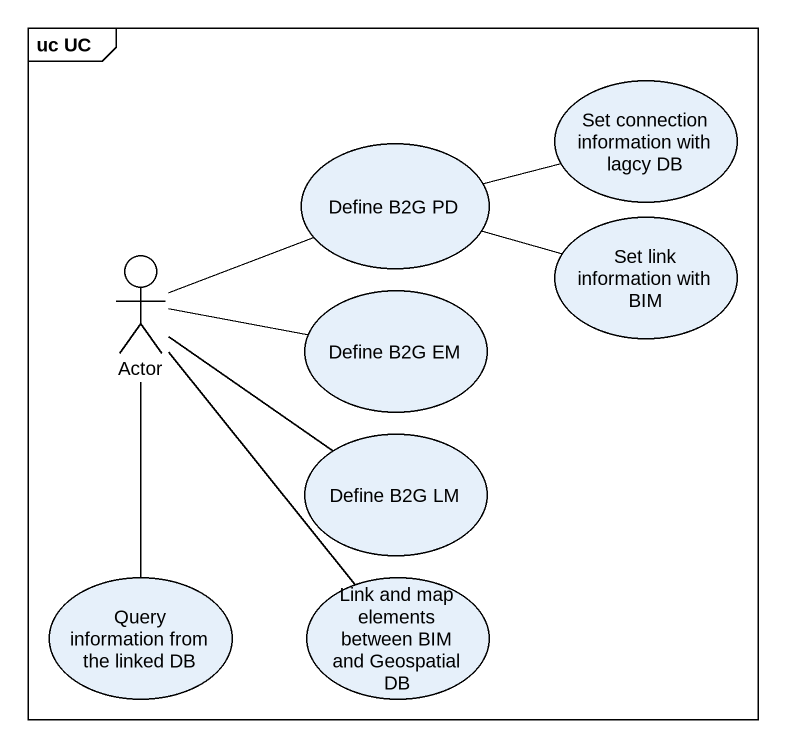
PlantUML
@startuml
mainframe uc UC
usecase "Set connection information with lagcy DB" as Set_connection_information
usecase "Define B2G PD" as Define_B2G_PD
actor "Actor" as Actor_
usecase "Set link information with BIM" as Set_link_information_with
usecase "Define B2G EM" as Define_B2G_EM
usecase "Define B2G LM" as Define_B2G_LM
usecase "Query information from the linked DB" as Query_information_from_the
usecase "Link and map elements between BIM and Geospatial DB" as Link_and_map_elements
Define_B2G_PD -right- Set_connection_information
Define_B2G_PD -right- Set_link_information_with
Actor_ -right- Define_B2G_PD
Actor_ -right- Define_B2G_EM
Actor_ -- Define_B2G_LM
Actor_ -- Query_information_from_the
Actor_ -- Link_and_map_elements
@enduml
